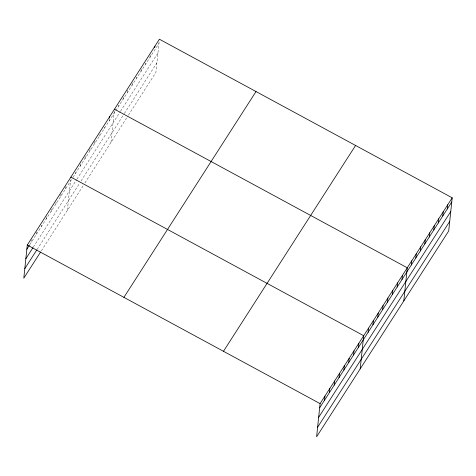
<?xml version="1.0" encoding="UTF-8"?>
<svg xmlns="http://www.w3.org/2000/svg" width="476" height="476" viewBox="0 0 476 476"><rect width="100%" height="100%" fill="white"/><g stroke="black" fill="none" stroke-linecap="round" stroke-linejoin="round"><path stroke-width="0.36" stroke-dasharray="2.38 1.78" d="M31.69 241.659L31.91 239.571M36.533 234.109L36.902 230.628M41.376 226.564L41.525 225.172M46.22 219.019L46.66 214.843M51.063 211.469L51.503 207.298M55.912 203.924L56.055 202.532M60.755 196.38L61.118 192.899M65.599 188.829L65.962 185.348M67.396 210.267L70.585 179.892M75.285 173.74L75.434 172.348M80.129 166.189L80.569 162.018M84.972 158.645L85.341 155.164M89.815 151.1L90.184 147.619M94.659 143.55L95.027 140.075M99.502 136.005L99.651 134.613M104.351 128.46L104.494 127.068M109.194 120.91L109.337 119.518M110.991 142.348L114.472 109.188M118.53 106.368L118.673 104.976M123.022 99.371L123.385 95.89M127.508 92.374L127.877 88.893M132.001 85.377L132.37 81.896M136.493 78.379L136.642 76.987M140.985 71.376L141.354 67.901M145.477 64.379L145.626 62.987M149.97 57.382L150.333 53.907M159.097 41.995L155.908 72.376L128.205 115.525M29.827 244.557L72.679 177.804M73.048 177.221L158.954 43.387M33.296 247.157L76.517 179.821M76.886 179.238L120.142 111.848M120.517 111.265L157.949 52.955M37.104 249.466L79.581 183.29M81.069 180.969L123.974 114.127M124.349 113.544L156.913 62.808M41.311 250.906L83.419 185.307M84.906 182.986L127.836 116.108"/><path stroke-width="0.71" d="M452.2 197.814L320.092 403.624L316.611 436.789L448.713 230.973L452.2 197.814L159.389 39.211L27.287 245.027L23.8 278.186L40.567 252.066M109.486 118.125L109.629 116.739M154.754 47.6L154.896 46.208M324.501 400.257L324.935 396.08M329.344 392.712L329.785 388.535M334.188 385.161L334.628 380.984M339.031 377.617L339.471 373.44M343.874 370.072L344.315 365.895M348.718 362.522L349.158 358.345M353.561 354.977L354.001 350.8M358.404 347.432L358.844 343.255M360.201 368.87L363.688 335.705L70.882 177.108M368.097 332.337L368.531 328.16M372.94 324.793L373.374 320.616M377.783 317.242L378.224 313.071M382.627 309.697L383.067 305.521M387.47 302.153L387.91 297.976M392.313 294.602L392.754 290.431M397.157 287.058L397.597 282.881M402 279.513L402.44 275.336M403.797 300.951L407.283 267.792L114.472 109.188M411.335 264.965L411.776 260.788M415.828 257.968L416.268 253.791M420.32 250.971L420.76 246.794M424.812 243.974L425.252 239.797M429.304 236.977L429.745 232.8M433.797 229.979L434.231 225.802M438.289 222.982L438.723 218.805M442.775 215.985L443.215 211.808M447.267 208.982L447.708 204.811M26.846 249.204L29.452 245.14M25.841 258.765L32.921 247.74M24.806 268.625L36.729 250.049M123.915 297.363L256.017 91.553M223.47 351.288L355.572 145.472M319.658 407.801L451.76 201.985M318.652 417.369L450.754 211.552M317.617 427.222L449.719 221.405M27.287 245.027L320.092 403.624"/></g></svg>
